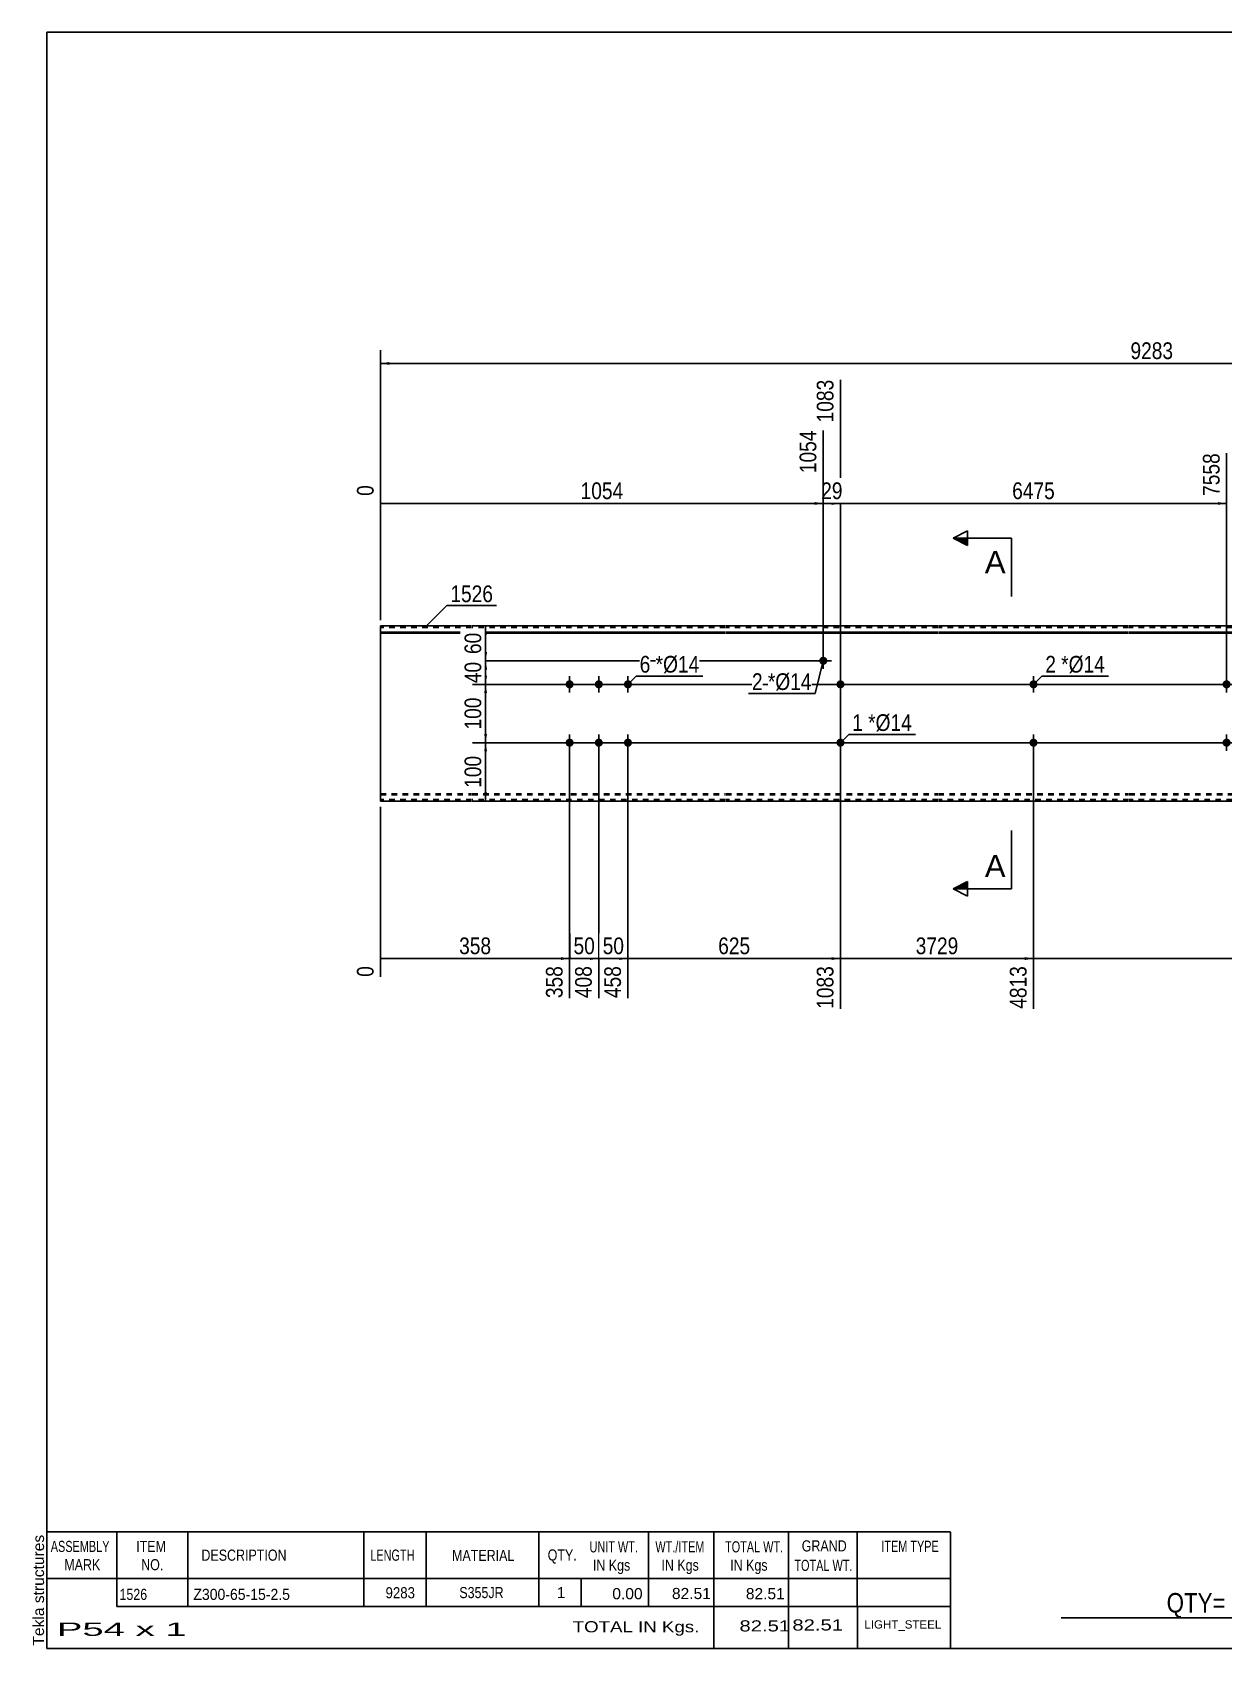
# Model space of a CAD drawing. Header units: millimetres. Extents: x -60 to 343, y -160 to 117.
# Drawn here: x -59.7 to 144.5, y -160.3 to 116.8 of the extents above; entities that cross this region are included whole.
import ezdxf

# ---------------------------------------------------------------- set-up
doc = ezdxf.new("R2010")
doc.units = ezdxf.units.MM
doc.linetypes.add('DXK_LINE_DOT1', pattern=[1.8814, 0.9407, -0.9407])
doc.styles.add('Arial', font='ARIAL.TTF', dxfattribs={"height": 0.2})
doc.styles.add('Arial Narrow', font='ARIALN.TTF', dxfattribs={"height": 0.2})

# ---------------------------------------------------------------- blocks, each defined once
blk = doc.blocks.new('Unknown-629083720-2024')
at = {"color": 5, "linetype": 'Continuous'}
for p, q in [((342.8, 116.75), (-57.2, 116.75)), ((-57.2, 116.75), (-57.2, -160.25)), ((342.8, -160.25), (342.8, 116.75)), ((-57.2, -160.25), (342.8, -160.25))]:
    blk.add_line(p, q, dxfattribs=at)
at = {"color": 174, "linetype": 'Continuous', "style": 'Arial'}
blk.add_text('Tekla structures', height=1.9102, rotation=90, dxfattribs=at).set_placement((-57.7, -159.75))
blk = doc.blocks.new('Part-629083720-1218 - 1203')
at = {"color": 2, "linetype": 'Continuous'}
for p, q in [((0, 15), (0, -15)), ((15.6, 15), (0, 15)), ((0, 13.94), (15.6, 13.94)), ((59.09, 15), (15.7, 15)), ((15.7, 13.94), (59.09, 13.94)), ((95.53, 15), (59.19, 15)), ((59.19, 13.94), (95.53, 13.94)), ((128.23, 15), (95.63, 15)), ((95.63, 13.94), (128.23, 13.94)), ((181.68, 15), (128.33, 15)), ((128.33, 13.94), (181.68, 13.94)), ((225.17, 15), (181.78, 15)), ((181.78, 13.94), (225.17, 13.94)), ((264.42, 15), (225.27, 15)), ((225.27, 13.94), (264.42, 13.94)), ((264.42, 15), (264.42, -15)), ((0, 13.76), (15.6, 13.76)), ((15.7, 13.76), (59.09, 13.76)), ((59.19, 13.76), (95.53, 13.76)), ((95.63, 13.76), (128.23, 13.76)), ((128.33, 13.76), (181.68, 13.76)), ((181.78, 13.76), (225.17, 13.76)), ((225.27, 13.76), (264.42, 13.76)), ((15.6, -15), (0, -15)), ((59.09, -15), (15.7, -15)), ((95.53, -15), (59.19, -15)), ((128.23, -15), (95.63, -15)), ((181.68, -15), (128.33, -15)), ((225.17, -15), (181.78, -15)), ((264.42, -15), (225.27, -15))]:
    blk.add_line(p, q, dxfattribs=at)
at = {"color": 7, "linetype": 'DXK_LINE_DOT1'}
for p, q in [((15.6, 14.75), (0, 14.75)), ((59.09, 14.75), (15.7, 14.75)), ((95.53, 14.75), (59.19, 14.75)), ((128.23, 14.75), (95.63, 14.75)), ((181.68, 14.75), (128.33, 14.75)), ((225.17, 14.75), (181.78, 14.75)), ((264.42, 14.75), (225.27, 14.75)), ((0, -13.76), (15.6, -13.76)), ((15.7, -13.76), (59.09, -13.76)), ((59.19, -13.76), (95.53, -13.76)), ((95.63, -13.76), (128.23, -13.76)), ((128.33, -13.76), (181.68, -13.76)), ((181.78, -13.76), (225.17, -13.76)), ((225.27, -13.76), (264.42, -13.76)), ((0, -13.94), (15.6, -13.94)), ((15.6, -14.75), (0, -14.75)), ((15.7, -13.94), (59.09, -13.94)), ((59.09, -14.75), (15.7, -14.75)), ((59.19, -13.94), (95.53, -13.94)), ((95.53, -14.75), (59.19, -14.75)), ((95.63, -13.94), (128.23, -13.94)), ((128.23, -14.75), (95.63, -14.75)), ((128.33, -13.94), (181.68, -13.94)), ((181.68, -14.75), (128.33, -14.75)), ((181.78, -13.94), (225.17, -13.94)), ((225.17, -14.75), (181.78, -14.75)), ((225.27, -13.94), (264.42, -13.94)), ((264.42, -14.75), (225.27, -14.75))]:
    blk.add_line(p, q, dxfattribs=at)
blk = doc.blocks.new('Bolt-629083720-1219 - 1203')
at = {"linetype": 'Continuous'}
for points in [[(31.7, 5, -1), (33.1, 5, -1)], [(36.7, 5, -1), (38.1, 5, -1)], [(41.7, 5, -1), (43.1, 5, -1)], [(31.7, -5, -1), (33.1, -5, -1)], [(36.7, -5, -1), (38.1, -5, -1)], [(41.7, -5, -1), (43.1, -5, -1)]]:
    blk.add_hatch(color=3, dxfattribs=at).paths.add_polyline_path(points)
at = {"color": 3, "linetype": 'Continuous'}
for p, q in [((32.4, 3.6), (32.4, 6.4)), ((37.4, 3.6), (37.4, 6.4)), ((42.4, 3.6), (42.4, 6.4)), ((31, 5), (33.8, 5)), ((36, 5), (38.8, 5)), ((41, 5), (43.8, 5)), ((31, -5), (33.8, -5)), ((32.4, -6.4), (32.4, -3.6)), ((36, -5), (38.8, -5)), ((37.4, -6.4), (37.4, -3.6)), ((41, -5), (43.8, -5)), ((42.4, -6.4), (42.4, -3.6))]:
    blk.add_line(p, q, dxfattribs=at)
blk = doc.blocks.new('Bolt-629083720-1220 - 1203')
at = {"linetype": 'Continuous'}
blk.add_hatch(color=3, dxfattribs=at).paths.add_polyline_path([(75.19, 9.04, -1), (76.59, 9.04, -1)])
at = {"color": 3, "linetype": 'Continuous'}
for p, q in [((74.49, 9.04), (77.29, 9.04)), ((75.89, 7.64), (75.89, 10.44))]:
    blk.add_line(p, q, dxfattribs=at)
blk = doc.blocks.new('Bolt-629083720-1228 - 1203')
at = {"linetype": 'Continuous'}
for points in [[(144.33, 5, -1), (145.73, 5, -1)], [(261.22, 5, -1), (262.62, 5, -1)]]:
    blk.add_hatch(color=3, dxfattribs=at).paths.add_polyline_path(points)
at = {"color": 3, "linetype": 'Continuous'}
for p, q in [((145.03, 3.6), (145.03, 6.4)), ((261.92, 3.6), (261.92, 6.4)), ((146.43, 5), (143.63, 5)), ((263.32, 5), (260.52, 5))]:
    blk.add_line(p, q, dxfattribs=at)
blk = doc.blocks.new('Bolt-629083720-1229 - 1203')
at = {"linetype": 'Continuous'}
for points in [[(144.33, -5, -1), (145.73, -5, -1)], [(261.22, -5, -1), (262.62, -5, -1)]]:
    blk.add_hatch(color=3, dxfattribs=at).paths.add_polyline_path(points)
at = {"color": 3, "linetype": 'Continuous'}
for p, q in [((146.43, -5), (143.63, -5)), ((145.03, -6.4), (145.03, -3.6)), ((263.32, -5), (260.52, -5)), ((261.92, -6.4), (261.92, -3.6))]:
    blk.add_line(p, q, dxfattribs=at)
blk = doc.blocks.new('Bolt-629083720-1230 - 1203')
at = {"linetype": 'Continuous'}
blk.add_hatch(color=3, dxfattribs=at).paths.add_polyline_path([(78.13, 5, -1), (79.53, 5, -1)])
at = {"color": 3, "linetype": 'Continuous'}
for p, q in [((78.83, 3.6), (78.83, 6.4)), ((77.43, 5), (80.23, 5))]:
    blk.add_line(p, q, dxfattribs=at)
blk = doc.blocks.new('Bolt-629083720-1231 - 1203')
at = {"linetype": 'Continuous'}
blk.add_hatch(color=3, dxfattribs=at).paths.add_polyline_path([(79.53, -5, -1), (78.13, -5, -1)])
at = {"color": 3, "linetype": 'Continuous'}
for p, q in [((80.23, -5), (77.43, -5)), ((78.83, -3.6), (78.83, -6.4))]:
    blk.add_line(p, q, dxfattribs=at)
blk = doc.blocks.new('Bolt-629083720-1232 - 1203')
at = {"linetype": 'Continuous'}
for points in [[(112.63, 5, -1), (111.23, 5, -1)], [(112.63, -5, -1), (111.23, -5, -1)]]:
    blk.add_hatch(color=3, dxfattribs=at).paths.add_polyline_path(points)
at = {"color": 3, "linetype": 'Continuous'}
for p, q in [((111.93, 6.4), (111.93, 3.6)), ((113.33, 5), (110.53, 5)), ((113.33, -5), (110.53, -5)), ((111.93, -3.6), (111.93, -6.4))]:
    blk.add_line(p, q, dxfattribs=at)
blk = doc.blocks.new('StraightDimension-629083720-1328 - 1203')
at = {"linetype": 'Continuous'}
blk.add_hatch(color=7, dxfattribs=at).paths.add_polyline_path([(110.43, -41.75), (111.93, -42), (110.43, -42.25)])
at = {"color": 7, "linetype": 'Continuous'}
for p, q in [((78.83, 4), (78.83, -50.61)), ((111.93, -6), (111.93, -50.61)), ((78.83, -42), (111.93, -42))]:
    blk.add_line(p, q, dxfattribs=at)
at = {"color": 0}
blk.add_wipeout([(99.64, -41.85), (99.64, -37.65), (91.13, -37.65), (91.13, -41.85)], dxfattribs=at)
at = {"color": 0, "linetype": 'Continuous'}
blk.add_wipeout([(111.33, -42.7), (107.13, -42.7), (107.13, -51.21), (111.33, -51.21)], dxfattribs=at)
at = {"color": 3, "style": 'Arial Narrow'}
blk.add_text('3729', height=2.863, dxfattribs=at).set_placement((91.73, -41.25))
at = {"color": 3, "linetype": 'Continuous', "style": 'Arial Narrow'}
blk.add_text('4813', height=2.863, rotation=90.0002, dxfattribs=at).set_placement((110.73, -50.61))
blk = doc.blocks.new('StraightDimension-629083720-1279 - 1203')
at = {"linetype": 'Continuous'}
blk.add_hatch(color=7, dxfattribs=at).paths.add_polyline_path([(143.53, 36.25), (145.03, 36), (143.53, 35.75)])
at = {"color": 7, "linetype": 'Continuous'}
for p, q in [((78.83, -4), (78.83, 57.21)), ((145.03, 6), (145.03, 44.61)), ((78.83, 36), (145.03, 36))]:
    blk.add_line(p, q, dxfattribs=at)
at = {"color": 0, "linetype": 'Continuous'}
blk.add_wipeout([(144.43, 45.21), (140.23, 45.21), (140.23, 36.7), (144.43, 36.7)], dxfattribs=at)
at = {"color": 0}
blk.add_wipeout([(116.19, 36.15), (116.19, 40.35), (107.67, 40.35), (107.67, 36.15)], dxfattribs=at)
at = {"color": 3, "linetype": 'Continuous', "style": 'Arial Narrow'}
blk.add_text('7558', height=2.863, rotation=90.0002, dxfattribs=at).set_placement((143.83, 37.3))
at = {"color": 3, "style": 'Arial Narrow'}
blk.add_text('6475', height=2.863, dxfattribs=at).set_placement((108.27, 36.75))
blk = doc.blocks.new('StraightDimension-629083720-1353 - 1203')
at = {"linetype": 'Continuous'}
for points in [[(275.75, 3.5), (276, 5), (276.25, 3.5)], [(276.25, -3.5), (276, -5), (275.75, -3.5)]]:
    blk.add_hatch(color=7, dxfattribs=at).paths.add_polyline_path(points)
at = {"color": 7, "linetype": 'Continuous'}
for p, q in [((43.4, 5), (278.4, 5)), ((276, -5), (276, 5)), ((43.4, -5), (278.4, -5))]:
    blk.add_line(p, q, dxfattribs=at)
at = {"color": 0}
blk.add_wipeout([(275.85, 3.34), (271.65, 3.34), (271.65, -3.34), (275.85, -3.34)], dxfattribs=at)
at = {"color": 3, "style": 'Arial Narrow'}
blk.add_text('100', height=2.863, rotation=90.0002, dxfattribs=at).set_placement((275.25, -2.74))
blk = doc.blocks.new('StraightDimension-629083720-1280 - 1203')
at = {"linetype": 'Continuous'}
blk.add_hatch(color=7, dxfattribs=at).paths.add_polyline_path([(77.33, 36.25), (78.83, 36), (77.33, 35.75)])
at = {"color": 7, "linetype": 'Continuous'}
for p, q in [((78.83, -4), (78.83, 57.21)), ((75.89, 10.04), (75.89, 48.51)), ((75.89, 36), (78.83, 36))]:
    blk.add_line(p, q, dxfattribs=at)
at = {"color": 0, "linetype": 'Continuous'}
blk.add_wipeout([(78.23, 57.81), (74.03, 57.81), (74.03, 49.3), (78.23, 49.3)], dxfattribs=at)
at = {"color": 0}
blk.add_wipeout([(79.79, 36.15), (79.79, 40.35), (74.93, 40.35), (74.93, 36.15)], dxfattribs=at)
at = {"color": 3, "linetype": 'Continuous', "style": 'Arial Narrow'}
blk.add_text('1083', height=2.863, rotation=90.0002, dxfattribs=at).set_placement((77.63, 49.9))
at = {"color": 3, "style": 'Arial Narrow'}
blk.add_text('29', height=2.863, dxfattribs=at).set_placement((75.53, 36.75))
blk = doc.blocks.new('StraightDimension-629083720-1354 - 1203')
at = {"linetype": 'Continuous'}
for points in [[(275.75, -6.5), (276, -5), (276.25, -6.5)], [(276.25, -13.5), (276, -15), (275.75, -13.5)]]:
    blk.add_hatch(color=7, dxfattribs=at).paths.add_polyline_path(points)
at = {"color": 7, "linetype": 'Continuous'}
for p, q in [((43.4, -5), (278.4, -5)), ((276, -15), (276, -5)), ((265.42, -15), (278.4, -15))]:
    blk.add_line(p, q, dxfattribs=at)
at = {"color": 0}
blk.add_wipeout([(275.85, -6.66), (271.65, -6.66), (271.65, -13.34), (275.85, -13.34)], dxfattribs=at)
at = {"color": 3, "style": 'Arial Narrow'}
blk.add_text('100', height=2.863, rotation=90.0002, dxfattribs=at).set_placement((275.25, -12.74))
blk = doc.blocks.new('StraightDimension-629083720-1395 - 1203')
at = {"linetype": 'Continuous'}
for points in [[(1.5, 59.75), (0, 60), (1.5, 60.25)], [(262.92, 60.25), (264.42, 60), (262.92, 59.75)]]:
    blk.add_hatch(color=7, dxfattribs=at).paths.add_polyline_path(points)
at = {"color": 7, "linetype": 'Continuous'}
for p, q in [((0, 16), (0, 62.25)), ((264.42, 16), (264.42, 62.25)), ((0, 60), (264.42, 60))]:
    blk.add_line(p, q, dxfattribs=at)
at = {"color": 0}
blk.add_wipeout([(136.47, 60.15), (136.47, 64.35), (127.95, 64.35), (127.95, 60.15)], dxfattribs=at)
at = {"color": 3, "style": 'Arial Narrow'}
blk.add_text('9283', height=2.863, dxfattribs=at).set_placement((128.55, 60.75))
blk = doc.blocks.new('StraightDimension-629083720-1331 - 1203')
at = {"linetype": 'Continuous'}
blk.add_hatch(color=7, dxfattribs=at).paths.add_polyline_path([(35.9, -41.75), (37.4, -42), (35.9, -42.25)])
at = {"color": 7, "linetype": 'Continuous'}
for p, q in [((32.4, -6), (32.4, -48.78)), ((37.4, -6), (37.4, -48.78)), ((32.4, -42), (37.4, -42))]:
    blk.add_line(p, q, dxfattribs=at)
at = {"color": 0}
blk.add_wipeout([(37.33, -41.85), (37.33, -37.65), (32.47, -37.65), (32.47, -41.85)], dxfattribs=at)
at = {"color": 3, "style": 'Arial Narrow'}
blk.add_text('50', height=2.863, dxfattribs=at).set_placement((33.07, -41.25))
at = {"color": 0, "linetype": 'Continuous'}
blk.add_wipeout([(36.8, -42.7), (32.6, -42.7), (32.6, -49.38), (36.8, -49.38)], dxfattribs=at)
at = {"color": 3, "linetype": 'Continuous', "style": 'Arial Narrow'}
blk.add_text('408', height=2.863, rotation=90.0002, dxfattribs=at).set_placement((36.2, -48.78))
blk = doc.blocks.new('StraightDimension-629083720-1281 - 1203')
at = {"linetype": 'Continuous'}
blk.add_hatch(color=7, dxfattribs=at).paths.add_polyline_path([(74.39, 36.25), (75.89, 36), (74.39, 35.75)])
at = {"color": 7, "linetype": 'Continuous'}
for p, q in [((75.89, 10.04), (75.89, 48.51)), ((0, 16), (0, 39.13)), ((0, 36), (75.89, 36))]:
    blk.add_line(p, q, dxfattribs=at)
at = {"color": 0, "linetype": 'Continuous'}
for points in [[(75.29, 49.11), (71.09, 49.11), (71.09, 40.6), (75.29, 40.6)], [(-0.6, 39.73), (-4.8, 39.73), (-4.8, 36.7), (-0.6, 36.7)]]:
    blk.add_wipeout(points, dxfattribs=at)
at = {"color": 0}
blk.add_wipeout([(42.2, 36.15), (42.2, 40.35), (33.69, 40.35), (33.69, 36.15)], dxfattribs=at)
at = {"color": 3, "linetype": 'Continuous', "style": 'Arial Narrow'}
for s, height, p in [('1054', 2.863, (74.69, 41.2)), ('0', 2.86, (-1.2, 37.3))]:
    blk.add_text(s, height=height, rotation=90.0002, dxfattribs=at).set_placement(p)
at = {"color": 3, "style": 'Arial Narrow'}
blk.add_text('1054', height=2.863, dxfattribs=at).set_placement((34.29, 36.75))
blk = doc.blocks.new('StraightDimension-629083720-1330 - 1203')
at = {"linetype": 'Continuous'}
blk.add_hatch(color=7, dxfattribs=at).paths.add_polyline_path([(40.9, -41.75), (42.4, -42), (40.9, -42.25)])
at = {"color": 7, "linetype": 'Continuous'}
for p, q in [((37.4, -6), (37.4, -48.78)), ((42.4, -6), (42.4, -48.78)), ((37.4, -42), (42.4, -42))]:
    blk.add_line(p, q, dxfattribs=at)
at = {"color": 0}
blk.add_wipeout([(42.33, -41.85), (42.33, -37.65), (37.47, -37.65), (37.47, -41.85)], dxfattribs=at)
at = {"color": 3, "style": 'Arial Narrow'}
blk.add_text('50', height=2.863, dxfattribs=at).set_placement((38.07, -41.25))
at = {"color": 0, "linetype": 'Continuous'}
blk.add_wipeout([(41.8, -42.7), (37.6, -42.7), (37.6, -49.38), (41.8, -49.38)], dxfattribs=at)
at = {"color": 3, "linetype": 'Continuous', "style": 'Arial Narrow'}
blk.add_text('458', height=2.863, rotation=90.0002, dxfattribs=at).set_placement((41.2, -48.78))
blk = doc.blocks.new('StraightDimension-629083720-1327 - 1203')
at = {"linetype": 'Continuous'}
blk.add_hatch(color=7, dxfattribs=at).paths.add_polyline_path([(262.92, -41.75), (264.42, -42), (262.92, -42.25)])
at = {"color": 7, "linetype": 'Continuous'}
for p, q in [((111.93, -6), (111.93, -50.61)), ((264.42, -16), (264.42, -50.61)), ((111.93, -42), (264.42, -42))]:
    blk.add_line(p, q, dxfattribs=at)
at = {"color": 0}
blk.add_wipeout([(192.43, -41.85), (192.43, -37.65), (183.92, -37.65), (183.92, -41.85)], dxfattribs=at)
at = {"color": 0, "linetype": 'Continuous'}
blk.add_wipeout([(263.82, -42.7), (259.62, -42.7), (259.62, -51.21), (263.82, -51.21)], dxfattribs=at)
at = {"color": 3, "style": 'Arial Narrow'}
blk.add_text('4471', height=2.863, dxfattribs=at).set_placement((184.52, -41.25))
at = {"color": 3, "linetype": 'Continuous', "style": 'Arial Narrow'}
blk.add_text('9283', height=2.863, rotation=90.0002, dxfattribs=at).set_placement((263.22, -50.61))
blk = doc.blocks.new('StraightDimension-629083720-1329 - 1203')
at = {"linetype": 'Continuous'}
blk.add_hatch(color=7, dxfattribs=at).paths.add_polyline_path([(77.33, -41.75), (78.83, -42), (77.33, -42.25)])
at = {"color": 7, "linetype": 'Continuous'}
for p, q in [((78.83, 4), (78.83, -50.61)), ((42.4, -6), (42.4, -48.78)), ((42.4, -42), (78.83, -42))]:
    blk.add_line(p, q, dxfattribs=at)
at = {"color": 0}
blk.add_wipeout([(63.96, -41.85), (63.96, -37.65), (57.27, -37.65), (57.27, -41.85)], dxfattribs=at)
at = {"color": 0, "linetype": 'Continuous'}
blk.add_wipeout([(78.23, -42.7), (74.03, -42.7), (74.03, -51.21), (78.23, -51.21)], dxfattribs=at)
at = {"color": 3, "style": 'Arial Narrow'}
blk.add_text('625', height=2.863, dxfattribs=at).set_placement((57.87, -41.25))
at = {"color": 3, "linetype": 'Continuous', "style": 'Arial Narrow'}
blk.add_text('1083', height=2.863, rotation=90.0002, dxfattribs=at).set_placement((77.63, -50.61))
blk = doc.blocks.new('StraightDimension-629083720-1332 - 1203')
at = {"linetype": 'Continuous'}
blk.add_hatch(color=7, dxfattribs=at).paths.add_polyline_path([(30.9, -41.75), (32.4, -42), (30.9, -42.25)])
at = {"color": 7, "linetype": 'Continuous'}
for p, q in [((32.4, -6), (32.4, -48.78)), ((0, -16), (0, -45.13)), ((0, -42), (32.4, -42))]:
    blk.add_line(p, q, dxfattribs=at)
at = {"color": 0}
blk.add_wipeout([(19.54, -41.85), (19.54, -37.65), (12.86, -37.65), (12.86, -41.85)], dxfattribs=at)
at = {"color": 0, "linetype": 'Continuous'}
for points in [[(-0.6, -42.7), (-4.8, -42.7), (-4.8, -45.73), (-0.6, -45.73)], [(31.8, -42.7), (27.6, -42.7), (27.6, -49.38), (31.8, -49.38)]]:
    blk.add_wipeout(points, dxfattribs=at)
at = {"color": 3, "style": 'Arial Narrow'}
blk.add_text('358', height=2.863, dxfattribs=at).set_placement((13.46, -41.25))
at = {"color": 3, "linetype": 'Continuous', "style": 'Arial Narrow'}
for s, height, p in [('0', 2.86, (-1.2, -45.13)), ('358', 2.863, (31.2, -48.78))]:
    blk.add_text(s, height=height, rotation=90.0002, dxfattribs=at).set_placement(p)
blk = doc.blocks.new('StraightDimension-629083720-1352 - 1203')
at = {"linetype": 'Continuous'}
for points in [[(275.75, 7.86), (276, 9.36), (276.25, 7.86)], [(276.25, 6.5), (276, 5), (275.75, 6.5)]]:
    blk.add_hatch(color=7, dxfattribs=at).paths.add_polyline_path(points)
at = {"color": 7, "linetype": 'Continuous'}
for p, q in [((242.97, 9.36), (278.4, 9.36)), ((276, 5), (276, 9.36)), ((43.4, 5), (278.4, 5))]:
    blk.add_line(p, q, dxfattribs=at)
at = {"color": 0}
blk.add_wipeout([(275.85, 9.61), (271.65, 9.61), (271.65, 4.75), (275.85, 4.75)], dxfattribs=at)
at = {"color": 3, "style": 'Arial Narrow'}
blk.add_text('44', height=2.863, rotation=90.0002, dxfattribs=at).set_placement((275.25, 5.35))
blk = doc.blocks.new('StraightDimension-629083720-1371 - 1203')
at = {"linetype": 'Continuous'}
for points in [[(17.75, 13.5), (18, 15), (18.25, 13.5)], [(18.25, 10.54), (18, 9.04), (17.75, 10.54)]]:
    blk.add_hatch(color=7, dxfattribs=at).paths.add_polyline_path(points)
at = {"color": 7, "linetype": 'Continuous'}
for p, q in [((31.4, 15), (15.75, 15)), ((18, 9.04), (18, 15)), ((74.89, 9.04), (15.75, 9.04))]:
    blk.add_line(p, q, dxfattribs=at)
at = {"color": 0}
blk.add_wipeout([(17.85, 14.45), (13.65, 14.45), (13.65, 9.59), (17.85, 9.59)], dxfattribs=at)
at = {"color": 3, "style": 'Arial Narrow'}
blk.add_text('60', height=2.863, rotation=90.0002, dxfattribs=at).set_placement((17.25, 10.19))
blk = doc.blocks.new('StraightDimension-629083720-1372 - 1203')
at = {"linetype": 'Continuous'}
for points in [[(17.75, 7.54), (18, 9.04), (18.25, 7.54)], [(18.25, 6.5), (18, 5), (17.75, 6.5)]]:
    blk.add_hatch(color=7, dxfattribs=at).paths.add_polyline_path(points)
at = {"color": 7, "linetype": 'Continuous'}
for p, q in [((74.89, 9.04), (15.75, 9.04)), ((18, 5), (18, 9.04)), ((144.03, 5), (15.75, 5))]:
    blk.add_line(p, q, dxfattribs=at)
at = {"color": 0}
blk.add_wipeout([(17.85, 9.45), (13.65, 9.45), (13.65, 4.59), (17.85, 4.59)], dxfattribs=at)
at = {"color": 3, "style": 'Arial Narrow'}
blk.add_text('40', height=2.863, rotation=90.0002, dxfattribs=at).set_placement((17.25, 5.19))
blk = doc.blocks.new('StraightDimension-629083720-1373 - 1203')
at = {"linetype": 'Continuous'}
for points in [[(17.75, 3.5), (18, 5), (18.25, 3.5)], [(18.25, -3.5), (18, -5), (17.75, -3.5)]]:
    blk.add_hatch(color=7, dxfattribs=at).paths.add_polyline_path(points)
at = {"color": 7, "linetype": 'Continuous'}
for p, q in [((144.03, 5), (15.75, 5)), ((18, -5), (18, 5)), ((144.03, -5), (15.75, -5))]:
    blk.add_line(p, q, dxfattribs=at)
at = {"color": 0}
blk.add_wipeout([(17.85, 3.34), (13.65, 3.34), (13.65, -3.34), (17.85, -3.34)], dxfattribs=at)
at = {"color": 3, "style": 'Arial Narrow'}
blk.add_text('100', height=2.863, rotation=90.0002, dxfattribs=at).set_placement((17.25, -2.74))
blk = doc.blocks.new('StraightDimension-629083720-1374 - 1203')
at = {"linetype": 'Continuous'}
for points in [[(17.75, -6.5), (18, -5), (18.25, -6.5)], [(18.25, -13.5), (18, -15), (17.75, -13.5)]]:
    blk.add_hatch(color=7, dxfattribs=at).paths.add_polyline_path(points)
at = {"color": 7, "linetype": 'Continuous'}
for p, q in [((144.03, -5), (15.75, -5)), ((18, -15), (18, -5)), ((31.4, -15), (15.75, -15))]:
    blk.add_line(p, q, dxfattribs=at)
at = {"color": 0}
blk.add_wipeout([(17.85, -6.66), (13.65, -6.66), (13.65, -13.34), (17.85, -13.34)], dxfattribs=at)
at = {"color": 3, "style": 'Arial Narrow'}
blk.add_text('100', height=2.863, rotation=90.0002, dxfattribs=at).set_placement((17.25, -12.74))
blk = doc.blocks.new('CBS_BOM-629083720-2088')
at = {"color": 7, "linetype": 'Continuous'}
for p, q in [((-57.23, -148.28), (-57.23, -140.28)), ((-57.23, -140.28), (97.69, -140.28)), ((-45.23, -148.28), (-45.23, -140.28)), ((-33.04, -148.28), (-33.04, -140.28)), ((-2.88, -148.28), (-2.88, -140.28)), ((7.8, -148.28), (7.8, -140.28)), ((27.12, -148.28), (27.12, -140.28)), ((45.92, -148.28), (45.92, -140.28)), ((57.13, -148.28), (57.13, -140.28)), ((69.92, -148.28), (69.92, -140.28)), ((81.67, -148.28), (81.67, -140.28)), ((97.69, -140.29), (97.69, -148.27)), ((-57.23, -148.28), (97.69, -148.28)), ((-57.23, -153.08), (-57.23, -148.28)), ((-45.23, -153.08), (-45.23, -148.28)), ((-33.04, -153.08), (-33.04, -148.28)), ((-2.88, -153.08), (-2.88, -148.28)), ((7.8, -153.08), (7.8, -148.28)), ((27.12, -153.08), (27.12, -148.28)), ((34.38, -153.08), (34.38, -148.28)), ((45.92, -153.08), (45.92, -148.28)), ((57.13, -153.08), (57.13, -148.28)), ((69.92, -153.08), (69.92, -148.28)), ((81.69, -153.08), (81.69, -148.28)), ((97.69, -148.28), (97.69, -153.08)), ((-57.23, -160.28), (-57.23, -153.1)), ((-45.23, -153.08), (97.69, -153.08)), ((57.13, -160.28), (57.13, -153.1)), ((69.92, -160.28), (69.92, -153.1)), ((81.73, -160.28), (81.73, -153.1)), ((97.69, -153.08), (97.69, -160.28)), ((-57.23, -160.28), (97.69, -160.28))]:
    blk.add_line(p, q, dxfattribs=at)
at = {"color": 3, "linetype": 'Continuous', "style": 'Arial'}
for s, height, width, p in [('ASSEMBLY', 1.91, 0.7, (-56.55, -143.71)), ('ITEM', 1.91, 0.8, (-41.9, -143.71)), ('DESCRIPTION', 1.9102, 0.8, (-30.72, -145.21)), ('LENGTH', 1.91, 0.7, (-1.77, -145.21)), ('MATERIAL', 1.91, 0.8, (12.25, -145.26)), ('QTY.', 1.91, 0.8, (28.64, -145.18)), ('UNIT WT.', 1.91, 0.7, (35.81, -143.78)), ('WT./ITEM', 1.91, 0.7, (47.1, -143.78)), ('TOTAL WT.', 1.91, 0.7, (59.04, -143.78)), ('GRAND', 1.91, 0.8, (72.19, -143.62)), ('ITEM TYPE', 1.91, 0.7, (85.83, -143.7)), ('MARK', 1.91, 0.8, (-54.23, -146.84)), ('NO.', 1.91, 0.8, (-41.05, -146.84)), ('IN Kgs', 1.91, 0.8, (36.39, -146.92)), ('IN Kgs', 1.91, 0.8, (48.14, -146.92)), ('IN Kgs', 1.91, 0.8, (59.93, -146.92)), ('TOTAL WT.', 1.91, 0.7, (70.93, -146.96))]:
    blk.add_text(s, height=height, dxfattribs=dict(at, width=width)).set_placement(p)
at = {"color": 7, "linetype": 'Continuous', "style": 'Arial'}
for s, height, width, p in [('1526', 1.91, 0.8, (-44.77, -151.93)), ('Z300-65-15-2.5', 1.9102, 0.9, (-32.1, -151.93)), ('9283', 1.91, 0.85, (0.84, -151.65)), ('S355JR', 1.91, 0.8, (13.49, -151.62))]:
    blk.add_text(s, height=height, dxfattribs=dict(at, width=width)).set_placement(p)
for s, p in [('1', (30.21, -151.62)), ('0.00', (39.72, -151.81)), ('82.51', (49.94, -151.78)), ('82.51', (62.61, -151.81))]:
    blk.add_text(s, height=1.91, dxfattribs=at).set_placement(p)
at = {"color": 6, "linetype": 'Continuous', "style": 'Arial'}
for s, height, width, p in [('P54 x 1', 2.292, 2.05, (-55.51, -158.09)), ('TOTAL IN Kgs.', 1.9102, 1.2, (32.93, -157.48)), ('82.51', 1.91, 1.3, (61.52, -157.33)), ('82.51', 1.91, 1.3, (70.59, -157.17))]:
    blk.add_text(s, height=height, dxfattribs=dict(at, width=width)).set_placement(p)
blk.add_text('LIGHT_STEEL', height=1.4135, dxfattribs=at).set_placement((82.94, -156.83))
blk = doc.blocks.new('CBS_CALLOFF-629083720-2089')
at = {"color": 7, "linetype": 'Continuous'}
blk.add_line((116.68, -154.98), (232.91, -155), dxfattribs=at)
at = {"color": 3, "linetype": 'Continuous', "style": 'Arial Narrow'}
blk.add_text('QTY= 1 Nos.      COLD FORMED     MKD : P54', height=3.3405, dxfattribs=at).set_placement((134.75, -154.09))
blk = doc.blocks.new('Mark-629083720-1431 - 1203')
at = {"color": 0}
blk.add_wipeout([(46.24, 7.01), (46.24, 10.01), (44.41, 10.01), (44.41, 7.01)], dxfattribs=at)
blk.add_wipeout([(46.24, 7.01), (46.24, 10.01), (44.41, 10.01), (44.41, 7.01)], dxfattribs=at)
at = {"color": 7, "linetype": 'Continuous'}
blk.add_line((42.4, 5), (43.81, 6.41), dxfattribs=at)
at = {"color": 0}
blk.add_wipeout([(48.42, 7.01), (48.42, 10.01), (47.14, 10.01), (47.14, 7.01)], dxfattribs=at)
blk.add_wipeout([(48.42, 7.01), (48.42, 10.01), (47.14, 10.01), (47.14, 7.01)], dxfattribs=at)
at = {"color": 3, "style": 'Arial Narrow'}
blk.add_text('6', height=2.86, dxfattribs=at).set_placement((44.41, 7.01))
at = {"color": 0}
blk.add_wipeout([(54.63, 7.01), (54.63, 10.01), (48.42, 10.01), (48.42, 7.01)], dxfattribs=at)
blk.add_wipeout([(54.63, 7.01), (54.63, 10.01), (48.42, 10.01), (48.42, 7.01)], dxfattribs=at)
at = {"color": 7, "linetype": 'Continuous'}
blk.add_line((43.81, 6.41), (55.23, 6.41), dxfattribs=at)
at = {"color": 3, "style": 'Arial Narrow'}
for s, height, p in [('*', 2.86, (47.14, 7.01)), ('Ø14', 2.863, (48.42, 7.01))]:
    blk.add_text(s, height=height, dxfattribs=at).set_placement(p)
blk = doc.blocks.new('Mark-629083720-1433 - 1203')
at = {"color": 0}
blk.add_wipeout([(82.68, -2.99), (82.68, 0.01), (80.85, 0.01), (80.85, -2.99)], dxfattribs=at)
blk.add_wipeout([(82.68, -2.99), (82.68, 0.01), (80.85, 0.01), (80.85, -2.99)], dxfattribs=at)
at = {"color": 7, "linetype": 'Continuous'}
blk.add_line((78.83, -5), (80.25, -3.59), dxfattribs=at)
at = {"color": 0}
blk.add_wipeout([(84.85, -2.99), (84.85, 0.01), (83.58, 0.01), (83.58, -2.99)], dxfattribs=at)
blk.add_wipeout([(84.85, -2.99), (84.85, 0.01), (83.58, 0.01), (83.58, -2.99)], dxfattribs=at)
at = {"color": 3, "style": 'Arial Narrow'}
blk.add_text('1', height=2.86, dxfattribs=at).set_placement((80.85, -2.99))
at = {"color": 0}
blk.add_wipeout([(91.07, -2.99), (91.07, 0.01), (84.85, 0.01), (84.85, -2.99)], dxfattribs=at)
blk.add_wipeout([(91.07, -2.99), (91.07, 0.01), (84.85, 0.01), (84.85, -2.99)], dxfattribs=at)
at = {"color": 7, "linetype": 'Continuous'}
blk.add_line((80.25, -3.59), (91.67, -3.59), dxfattribs=at)
at = {"color": 3, "style": 'Arial Narrow'}
for s, height, p in [('*', 2.86, (83.58, -2.99)), ('Ø14', 2.863, (84.85, -2.99))]:
    blk.add_text(s, height=height, dxfattribs=at).set_placement(p)
blk = doc.blocks.new('SectionMark-629083720-1268 - 1203')
at = {"linetype": 'Continuous'}
for points in [[(100.63, 30.05), (100.63, 28.8), (98.13, 30.05)], [(100.63, -28.8), (100.63, -30.05), (98.13, -30.05)]]:
    blk.add_hatch(color=30, dxfattribs=at).paths.add_polyline_path(points)
at = {"color": 30, "linetype": 'Continuous'}
for p, q in [((98.13, 30.05), (100.63, 31.3)), ((100.63, 28.8), (100.63, 31.3)), ((108.13, 30.05), (98.13, 30.05)), ((98.13, 30.05), (100.63, 28.8)), ((98.13, -30.05), (100.63, -28.8)), ((108.13, -30.05), (98.13, -30.05)), ((100.63, -31.3), (98.13, -30.05)), ((100.63, -28.8), (100.63, -31.3))]:
    blk.add_line(p, q, dxfattribs=at)
at = {"color": 0, "linetype": 'Continuous'}
for points in [[(107.13, 24.05), (107.13, 28.05), (103.58, 28.05), (103.58, 24.05)], [(107.13, -28.05), (107.13, -24.05), (103.58, -24.05), (103.58, -28.05)]]:
    blk.add_wipeout(points, dxfattribs=at)
at = {"color": 30, "linetype": 'Continuous'}
for p, q in [((108.13, 30.05), (108.13, 20.05)), ((108.13, -30.05), (108.13, -20.05))]:
    blk.add_line(p, q, dxfattribs=at)
at = {"color": 96, "linetype": 'Continuous', "style": 'Arial'}
for p in [(103.58, 24.05), (103.58, -28.05)]:
    blk.add_text('A', height=3.82, dxfattribs=at).set_placement(p)
blk = doc.blocks.new('Mark-629083720-1398 - 1203')
at = {"color": 0}
blk.add_wipeout([(19.2725, 19.0865), (19.2725, 22.0865), (11.96, 22.0865), (11.96, 19.0865)], dxfattribs=at)
blk.add_wipeout([(19.2725, 19.0865), (19.2725, 22.0865), (11.96, 22.0865), (11.96, 19.0865)], dxfattribs=at)
at = {"color": 7, "linetype": 'Continuous'}
for p, q in [((7.8245, 14.951), (11.36, 18.4865)), ((11.36, 18.4865), (19.8725, 18.4865))]:
    blk.add_line(p, q, dxfattribs=at)
at = {"color": 3, "style": 'Arial Narrow'}
blk.add_text('1526', height=2.86328, dxfattribs=at).set_placement((11.96, 19.0865))
blk = doc.blocks.new('MarkSet-629083720-1409 - 1203')
at = {"color": 0}
blk.add_wipeout([(65.49, 4.03), (65.49, 7.03), (63.66, 7.03), (63.66, 4.03)], dxfattribs=at)
blk.add_wipeout([(65.49, 4.03), (65.49, 7.03), (63.66, 7.03), (63.66, 4.03)], dxfattribs=at)
blk.add_wipeout([(67.66, 4.03), (67.66, 7.03), (66.39, 7.03), (66.39, 4.03)], dxfattribs=at)
blk.add_wipeout([(67.66, 4.03), (67.66, 7.03), (66.39, 7.03), (66.39, 4.03)], dxfattribs=at)
at = {"color": 3, "style": 'Arial Narrow'}
blk.add_text('2', height=2.86, dxfattribs=at).set_placement((63.66, 4.03))
at = {"color": 0}
blk.add_wipeout([(73.88, 4.03), (73.88, 7.03), (67.66, 7.03), (67.66, 4.03)], dxfattribs=at)
blk.add_wipeout([(73.88, 4.03), (73.88, 7.03), (67.66, 7.03), (67.66, 4.03)], dxfattribs=at)
at = {"color": 7, "linetype": 'Continuous'}
for p in [(75.89, 9.04), (63.06, 3.43)]:
    blk.add_line(p, (74.48, 3.43), dxfattribs=at)
at = {"color": 3, "style": 'Arial Narrow'}
for s, height, p in [('*', 2.86, (66.39, 4.03)), ('Ø14', 2.863, (67.66, 4.03))]:
    blk.add_text(s, height=height, dxfattribs=at).set_placement(p)
blk = doc.blocks.new('Mark-629083720-1434 - 1203')
at = {"color": 0}
blk.add_wipeout([(115.77, 7.01), (115.77, 10.01), (113.95, 10.01), (113.95, 7.01)], dxfattribs=at)
blk.add_wipeout([(115.77, 7.01), (115.77, 10.01), (113.95, 10.01), (113.95, 7.01)], dxfattribs=at)
at = {"color": 7, "linetype": 'Continuous'}
blk.add_line((111.93, 5), (113.35, 6.41), dxfattribs=at)
at = {"color": 0}
blk.add_wipeout([(117.95, 7.01), (117.95, 10.01), (116.67, 10.01), (116.67, 7.01)], dxfattribs=at)
blk.add_wipeout([(117.95, 7.01), (117.95, 10.01), (116.67, 10.01), (116.67, 7.01)], dxfattribs=at)
at = {"color": 3, "style": 'Arial Narrow'}
blk.add_text('2', height=2.86, dxfattribs=at).set_placement((113.95, 7.01))
at = {"color": 0}
blk.add_wipeout([(124.16, 7.01), (124.16, 10.01), (117.95, 10.01), (117.95, 7.01)], dxfattribs=at)
blk.add_wipeout([(124.16, 7.01), (124.16, 10.01), (117.95, 10.01), (117.95, 7.01)], dxfattribs=at)
at = {"color": 7, "linetype": 'Continuous'}
blk.add_line((113.35, 6.41), (124.76, 6.41), dxfattribs=at)
at = {"color": 3, "style": 'Arial Narrow'}
for s, height, p in [('*', 2.86, (116.67, 7.01)), ('Ø14', 2.863, (117.95, 7.01))]:
    blk.add_text(s, height=height, dxfattribs=at).set_placement(p)

msp = doc.modelspace()

# ---------------------------------------------------------------- block references
for name in ['Unknown-629083720-2024', 'Part-629083720-1218 - 1203', 'Bolt-629083720-1220 - 1203', 'Bolt-629083720-1219 - 1203', 'Bolt-629083720-1230 - 1203', 'Bolt-629083720-1232 - 1203', 'Bolt-629083720-1228 - 1203', 'Bolt-629083720-1231 - 1203', 'Bolt-629083720-1229 - 1203', 'CBS_BOM-629083720-2088', 'CBS_CALLOFF-629083720-2089']:
    msp.add_blockref(name, (0, 0))

# ---------------------------------------------------------------- next in the draw order: block references
for name in ['StraightDimension-629083720-1328 - 1203', 'StraightDimension-629083720-1331 - 1203']:
    msp.add_blockref(name, (0, 0))

# ---------------------------------------------------------------- next in the draw order: block references
for name in ['StraightDimension-629083720-1279 - 1203', 'StraightDimension-629083720-1332 - 1203']:
    msp.add_blockref(name, (0, 0))

# ---------------------------------------------------------------- next in the draw order: block references
msp.add_blockref('StraightDimension-629083720-1353 - 1203', (0, 0))

# ---------------------------------------------------------------- next in the draw order: block references
msp.add_blockref('StraightDimension-629083720-1280 - 1203', (0, 0))

# ---------------------------------------------------------------- next in the draw order: block references
for name in ['StraightDimension-629083720-1395 - 1203', 'StraightDimension-629083720-1354 - 1203']:
    msp.add_blockref(name, (0, 0))

# ---------------------------------------------------------------- next in the draw order: block references
for name in ['StraightDimension-629083720-1281 - 1203', 'StraightDimension-629083720-1330 - 1203', 'StraightDimension-629083720-1327 - 1203']:
    msp.add_blockref(name, (0, 0))

# ---------------------------------------------------------------- next in the draw order: block references
msp.add_blockref('StraightDimension-629083720-1329 - 1203', (0, 0))

# ---------------------------------------------------------------- next in the draw order: block references
msp.add_blockref('StraightDimension-629083720-1352 - 1203', (0, 0))

# ---------------------------------------------------------------- next in the draw order: block references
msp.add_blockref('StraightDimension-629083720-1371 - 1203', (0, 0))

# ---------------------------------------------------------------- next in the draw order: block references
for name in ['Mark-629083720-1398 - 1203', 'StraightDimension-629083720-1372 - 1203']:
    msp.add_blockref(name, (0, 0))

# ---------------------------------------------------------------- next in the draw order: block references
msp.add_blockref('StraightDimension-629083720-1373 - 1203', (0, 0))

# ---------------------------------------------------------------- next in the draw order: block references
for name in ['Mark-629083720-1431 - 1203', 'MarkSet-629083720-1409 - 1203', 'Mark-629083720-1434 - 1203', 'StraightDimension-629083720-1374 - 1203']:
    msp.add_blockref(name, (0, 0))

# ---------------------------------------------------------------- next in the draw order: block references
for name in ['SectionMark-629083720-1268 - 1203', 'Mark-629083720-1433 - 1203']:
    msp.add_blockref(name, (0, 0))

doc.saveas('drawing.dxf')
